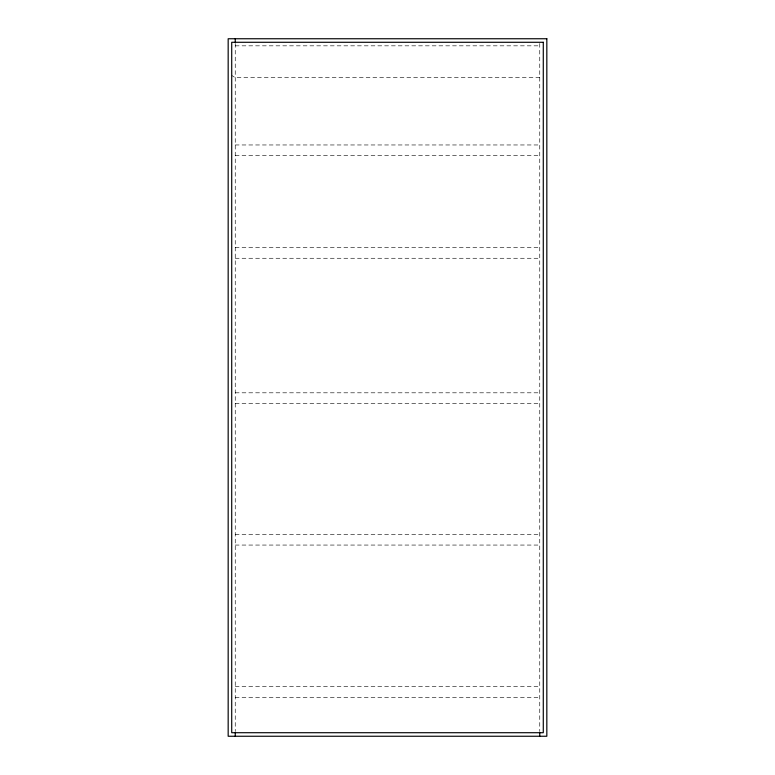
<?xml version="1.0" encoding="UTF-8"?>
<svg xmlns="http://www.w3.org/2000/svg" width="775" height="775" viewBox="0 0 775 775"><rect width="100%" height="100%" fill="white"/><g stroke="black" fill="none" stroke-linecap="round" stroke-linejoin="round"><path stroke-width="0.58" stroke-dasharray="3.88 2.91" d="M235.251 45.832L539.749 45.832M539.749 77.694L235.251 77.694L231.735 75.437M235.251 144.964L539.749 144.964M235.251 155.591L539.749 155.591M235.251 247.642L539.749 247.642M235.251 258.269L539.749 258.269M235.251 392.809L539.749 392.809M235.251 403.436L539.749 403.436M235.251 534.44L539.749 534.44M235.251 545.058L539.749 545.058M235.251 686.679L539.749 686.679M235.251 697.306L539.749 697.306M539.749 43.468L539.749 731.532M235.251 43.468L235.251 731.532"/><path stroke-width="1.16" d="M539.749 732.714L539.749 736.25M235.251 38.75L235.251 42.286M235.251 732.714L235.251 736.25M546.83 38.75L228.17 38.75L228.17 736.25L546.83 736.25L546.83 38.75M543.285 42.286L231.715 42.286L231.715 732.714L543.285 732.714L543.285 42.286"/></g></svg>
